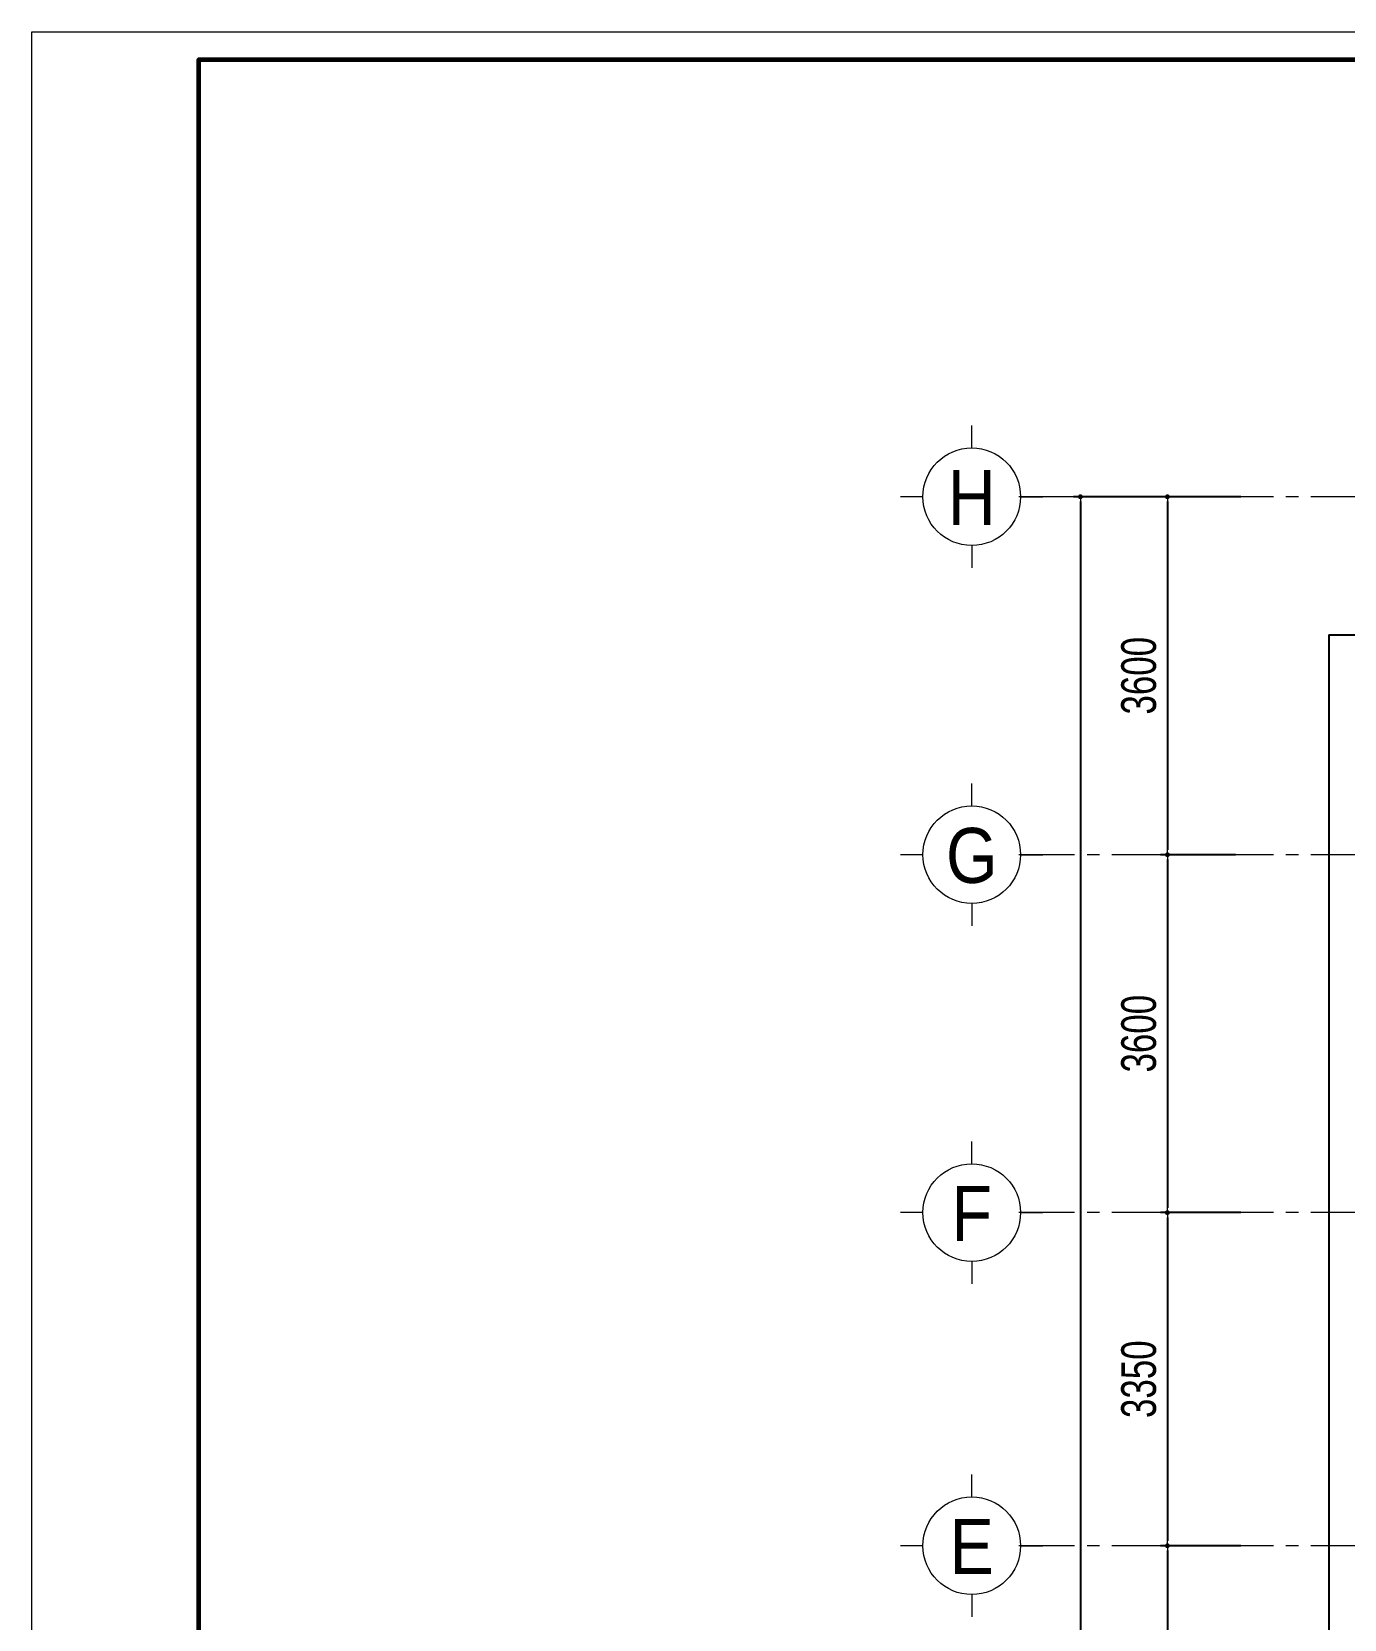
# Model space of a CAD drawing. Header units: millimetres. Extents: x -519517 to -431282, y -372679 to 113618.
# Drawn here: x -490082 to -476885, y 42951 to 58917 of the extents above; entities that cross this region are included whole.
import ezdxf
from ezdxf.enums import TextEntityAlignment as Align

# ---------------------------------------------------------------- set-up
doc = ezdxf.new("R2010")
doc.units = ezdxf.units.MM
doc.header["$LTSCALE"] = 5
for name, pattern in [('CENTER2', [28.575, 19.05, -3.175, 3.175, -3.175]), ('CENTERX2', [4, 2.5, -0.5, 0.5, -0.5]), ('DASHDOT', [1, 0.5, -0.25, 0, -0.25])]:
    doc.linetypes.add(name, pattern=pattern)
doc.layers.get('0').update_dxf_attribs({"linetype": 'CENTER2'})
for name, color, linetype, lineweight in [('Khungten_LCDI', 7, 'Continuous', 25), ('LC Dim', 8, 'Continuous', 18), ('LC ISO', 153, 'Continuous', 13), ('LC Net manh', 9, 'Continuous', 5), ('LC Net thay', 7, 'Continuous', 25), ('LC Net truc', 79, 'DASHDOT', 13), ('LC Text1', 3, 'Continuous', 20)]:
    doc.layers.add(name, color=color, linetype=linetype, lineweight=lineweight)
doc.styles.add('HOATBIF', font='hoatbif.shx', dxfattribs={"width": 0.75})
doc.styles.add('Khungten', font='VHAVAN.TTF', dxfattribs={"width": 0.9, "height": 5000})
doc.styles.add('LC 1', font='VHAVANB.TTF')
doc.styles.add('Title', font='VHBLACK.TTF')
doc.dimstyles.new('Copy of 1-110', dxfattribs={"dimscale": 110, "dimtxt": 2.5, "dimasz": 0.35, "dimexe": 0.5, "dimexo": 0, "dimgap": 0.8, "dimtad": 1, "dimdec": 0, "dimzin": 0, "dimdsep": 46, "dimtxsty": 'HOATBIF', "dimblk1": 'DOT', "dimblk2": 'DOT', "dimsah": 1, "dimcen": -1, "dimdle": 1, "dimclrd": 256, "dimclre": 256, "dimclrt": 4, "dimadec": 3, "dimazin": 2, "dimtfac": 0.333333, "dimtdec": 0, "dimtix": 1, "dimtmove": 2, "dimatfit": 3, "dimldrblk": 'DOT', "dimfxl": 1, "dimtvp": 0.833333, "dimtolj": 1, "dimtzin": 0, "dimarcsym": 0})

# ---------------------------------------------------------------- blocks, each defined once
blk = doc.blocks.new('lcdi fix')
at = {"layer": 'Defpoints', "lineweight": 0}
blk.add_lwpolyline([(-1200, -14850), (-1200, 14850), (40800, 14850), (40800, -14850)], close=True, dxfattribs=at)
at = {"layer": 'Khungten_LCDI', "color": 5, "lineweight": 60}
blk.add_lwpolyline([(0, -14650), (0, 14650), (40600, 14650), (40600, -14650)], close=True, dxfattribs=at)
at = {"color": 7, "style": 'Khungten', "width": 0.8}
for tag, p in [('REVISION', (39499, -10746)), ('NGAYHT', (39546, -11609))]:
    blk.add_attdef(tag, text='', height=200, dxfattribs=at).set_placement(p, align=Align.CENTER)
at = {"layer": 'LC Text1', "style": 'Title', "width": 3.882085}
for tag, p, p2 in [('TENBANVE1', (36913, -8886), (40339, -8886)), ('TENBANVE2', (36913, -9562), (40339, -9562))]:
    blk.add_attdef(tag, text='', height=250, dxfattribs=at).set_placement(p, p2, align=Align.FIT)
at = {"layer": 'LC Text1', "style": 'Title', "width": 0.7}
blk.add_attdef('SOBANVE', text='', height=250, dxfattribs=at).set_placement((39562, -13896), align=Align.CENTER)
blk = doc.blocks.new('DOT')
at = {"color": 0, "linetype": 'ByBlock'}
blk.add_line((-0.5, 0), (-1, 0), dxfattribs=at)
at = {"color": 0, "linetype": 'ByBlock', "const_width": 0.5}
blk.add_lwpolyline([(-0.25, 0, 1), (0.25, 0, 1)], format="xyb", close=True, dxfattribs=at)
blk = doc.blocks.new('*D150')
at = {"layer": 'Defpoints', "color": 0, "transparency": 16777216}
for p in [(-477979, 54240), (-478663, 50640), (-477979, 50640)]:
    blk.add_point(p, dxfattribs=at)
at = {"layer": 'LC Dim', "lineweight": -2, "transparency": 16777216}
for p, q in [((-477979, 54240), (-478733, 54240)), ((-478663, 54191), (-478663, 50689)), ((-477979, 50640), (-478733, 50640))]:
    blk.add_line(p, q, dxfattribs=at)
at = {"layer": 'LC Dim', "lineweight": -2, "transparency": 16777216, "xscale": 49, "yscale": 49, "zscale": 49}
for p, rotation in [((-478663, 54240), 90), ((-478663, 50640), 270)]:
    blk.add_blockref('DOT', p, dxfattribs=dict(at, rotation=rotation))
at = {"layer": 'LC Dim', "color": 4, "transparency": 16777216, "insert": (-478950, 52440), "char_height": 350, "attachment_point": 5, "rotation": 90, "style": 'HOATBIF'}
blk.add_mtext('\\A1;3600', dxfattribs=at)
blk = doc.blocks.new('_Dot')
at = {"color": 0, "linetype": 'ByBlock', "lineweight": -2}
blk.add_line((-0.5, 0), (-1, 0), dxfattribs=at)
at = {"color": 0, "linetype": 'ByBlock', "const_width": 0.5}
blk.add_lwpolyline([(-0.25, 0, 1), (0.25, 0, 1)], format="xyb", close=True, dxfattribs=at)
blk = doc.blocks.new('*D151')
at = {"layer": 'Defpoints', "color": 0, "transparency": 16777216}
for p in [(-477979, 50640), (-478663, 47040), (-477924, 47040)]:
    blk.add_point(p, dxfattribs=at)
at = {"layer": 'LC Dim', "lineweight": -2, "transparency": 16777216}
for p, q in [((-477979, 50640), (-478733, 50640)), ((-478663, 50591), (-478663, 47089)), ((-477924, 47040), (-478733, 47040))]:
    blk.add_line(p, q, dxfattribs=at)
at = {"layer": 'LC Dim', "lineweight": -2, "transparency": 16777216, "xscale": 49, "yscale": 49, "zscale": 49}
for p, rotation in [((-478663, 50640), 90), ((-478663, 47040), 270)]:
    blk.add_blockref('DOT', p, dxfattribs=dict(at, rotation=rotation))
at = {"layer": 'LC Dim', "color": 4, "transparency": 16777216, "insert": (-478950, 48840), "char_height": 350, "attachment_point": 5, "rotation": 90, "style": 'HOATBIF'}
blk.add_mtext('\\A1;3600', dxfattribs=at)
blk = doc.blocks.new('*D152')
at = {"layer": 'Defpoints', "color": 0, "transparency": 16777216}
for p in [(-477924, 47040), (-478663, 43690), (-477924, 43690)]:
    blk.add_point(p, dxfattribs=at)
at = {"layer": 'LC Dim', "lineweight": -2, "transparency": 16777216}
for p, q in [((-477924, 47040), (-478733, 47040)), ((-478663, 46991), (-478663, 43739)), ((-477924, 43690), (-478733, 43690))]:
    blk.add_line(p, q, dxfattribs=at)
at = {"layer": 'LC Dim', "lineweight": -2, "transparency": 16777216, "xscale": 49, "yscale": 49, "zscale": 49}
for p, rotation in [((-478663, 47040), 90), ((-478663, 43690), 270)]:
    blk.add_blockref('DOT', p, dxfattribs=dict(at, rotation=rotation))
at = {"layer": 'LC Dim', "color": 4, "transparency": 16777216, "insert": (-478950, 45365), "char_height": 350, "attachment_point": 5, "rotation": 90, "style": 'HOATBIF'}
blk.add_mtext('\\A1;3350', dxfattribs=at)
blk = doc.blocks.new('*D153')
at = {"layer": 'Defpoints', "color": 0, "transparency": 16777216}
for p in [(-477924, 43690), (-478663, 40440), (-478061, 40440)]:
    blk.add_point(p, dxfattribs=at)
at = {"layer": 'LC Dim', "lineweight": -2, "transparency": 16777216}
for p, q in [((-477924, 43690), (-478733, 43690)), ((-478663, 43641), (-478663, 40489)), ((-478061, 40440), (-478733, 40440))]:
    blk.add_line(p, q, dxfattribs=at)
at = {"layer": 'LC Dim', "lineweight": -2, "transparency": 16777216, "xscale": 49, "yscale": 49, "zscale": 49}
for p, rotation in [((-478663, 43690), 90), ((-478663, 40440), 270)]:
    blk.add_blockref('DOT', p, dxfattribs=dict(at, rotation=rotation))
at = {"layer": 'LC Dim', "color": 4, "transparency": 16777216, "insert": (-478950, 42065), "char_height": 350, "attachment_point": 5, "rotation": 90, "style": 'HOATBIF'}
blk.add_mtext('\\A1;3250', dxfattribs=at)
blk = doc.blocks.new('*D157')
at = {"layer": 'Defpoints', "color": 0, "transparency": 16777216}
for p in [(-477924, 54240), (-479538, 29890), (-477924, 29890)]:
    blk.add_point(p, dxfattribs=at)
at = {"layer": 'LC Dim', "lineweight": -2, "transparency": 16777216}
for p, q in [((-477924, 54240), (-479608, 54240)), ((-479538, 54191), (-479538, 29939)), ((-477924, 29890), (-479608, 29890))]:
    blk.add_line(p, q, dxfattribs=at)
at = {"layer": 'LC Dim', "lineweight": -2, "transparency": 16777216, "xscale": 49, "yscale": 49, "zscale": 49}
for p, rotation in [((-479538, 54240), 90), ((-479538, 29890), 270)]:
    blk.add_blockref('DOT', p, dxfattribs=dict(at, rotation=rotation))
at = {"layer": 'LC Dim', "color": 4, "transparency": 16777216, "insert": (-479825, 42065), "char_height": 350, "attachment_point": 5, "rotation": 90, "style": 'HOATBIF'}
blk.add_mtext('\\A1;24350', dxfattribs=at)
blk = doc.blocks.new('TTRUC')
at = {"layer": 'LC ISO'}
for p, q in [((0, 6.95), (0, 10.13)), ((-6.95, 0), (-10.13, 0)), ((6.95, 0), (10.13, 0)), ((0, -6.95), (0, -10.13))]:
    blk.add_line(p, q, dxfattribs=at)
at = {"layer": 'LC Net manh'}
blk.add_circle((0, 0), 6.95, dxfattribs=at)

msp = doc.modelspace()

# ---------------------------------------------------------------- linework, layer by layer
at = {"layer": 'LC Net thay'}
for q in [(-477041.3, 35180.4), (-473441.3, 52850.4)]:
    msp.add_line((-477041.3, 52850.4), q, dxfattribs=at)
at = {"layer": 'LC Net truc', "linetype": 'CENTERX2', "ltscale": 50}
for p, q in [((-446596.3, 54240.4), (-480157.4, 54240.4)), ((-446596.3, 50640.4), (-480157.4, 50640.4)), ((-446596.3, 47040.4), (-480157.4, 47040.4)), ((-446596.3, 43690.4), (-480157.4, 43690.4))]:
    msp.add_line(p, q, dxfattribs=at)

# ---------------------------------------------------------------- block references
at = {"layer": 'LC ISO', "xscale": 70.63098313741592, "yscale": 70.63098313741592, "zscale": 70.63098313741592}
for p in [(-480630.2, 54240.4), (-480630.2, 50640.4), (-480630.2, 47040.4), (-480630.2, 43690.4)]:
    msp.add_blockref('TTRUC', p, dxfattribs=at)
at = {"layer": 'LC Net thay', "xscale": 1.400000036310157, "yscale": 1.400000036310157, "zscale": 1.400000036310157}
msp.add_blockref('lcdi fix', (-488401.8, 38126.6), dxfattribs=at)

# ---------------------------------------------------------------- texts
at = {"layer": 'LC Text1', "ltscale": 0.2, "style": 'LC 1', "width": 0.9}
for s, p in [('h', (-480630.2, 53790.4)), ('g', (-480630.2, 50190.4)), ('f', (-480630.2, 46590.4)), ('e', (-480630.2, 43240.4))]:
    msp.add_text(s, height=553, dxfattribs=at).set_placement(p, align=Align.BOTTOM_CENTER)

# ---------------------------------------------------------------- dimensions: what is measured, and where the dimension line sits
at = {"layer": 'LC Dim'}
for base, p1, p2, picture, middle in [((-479538, 29890.4), (-477924.4, 54240.4), (-477924.4, 29890.4), '*D157', (-479825, 42065.4)), ((-478663, 50640.4), (-477979.5, 54240.4), (-477979.5, 50640.4), '*D150', (-478950, 52440.4)), ((-478663, 47040.4), (-477979.5, 50640.4), (-477924.4, 47040.4), '*D151', (-478950, 48840.4)), ((-478663, 43690.4), (-477924.4, 47040.4), (-477924.4, 43690.4), '*D152', (-478950, 45365.4)), ((-478663, 40440.4), (-477924.4, 43690.4), (-478061.1, 40440.4), '*D153', (-478950, 42065.4))]:
    dim = msp.add_linear_dim(base=base, p1=p1, p2=p2, angle=270, dimstyle='Copy of 1-110', override={"dimscale": 140}, dxfattribs=at)
    dim.commit()
    dim.dimension.update_dxf_attribs({"geometry": picture, "text_midpoint": middle})

doc.saveas('drawing.dxf')
